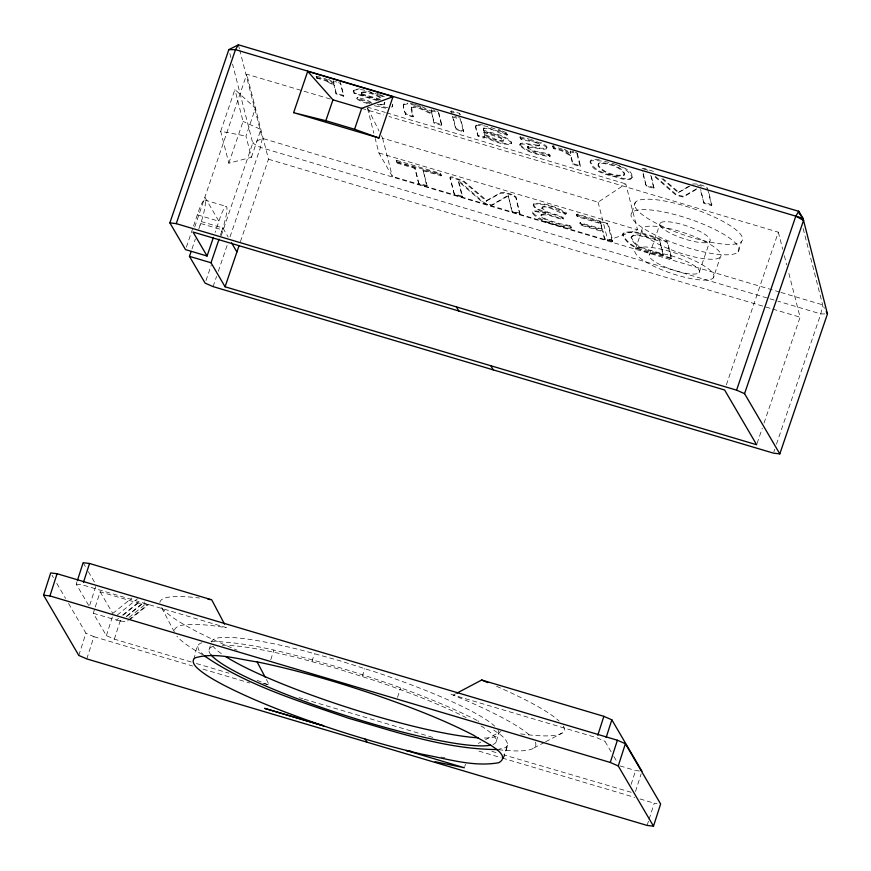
<?xml version="1.0" encoding="UTF-8"?>
<svg xmlns="http://www.w3.org/2000/svg" width="871" height="871" viewBox="0 0 871 871"><rect width="100%" height="100%" fill="white"/><g stroke="black" fill="none" stroke-linecap="round" stroke-linejoin="round"><path stroke-width="0.65" stroke-dasharray="4.36 3.27" d="M422.849 170.781L441.205 175.735L439.354 173.819L395.913 161.429L397.775 163.323L414.803 168.386L418.777 183.912L422.903 185.556L426.812 186.307L423.077 170.085L441.445 175.038L439.594 173.122L397.503 160.612L396.37 160.493L395.913 161.429M542.219 207.516C547.369 203.553 566.172 218.403 566.259 212.524C556.7 207.309 545.104 202.518 534.032 203.357L533.204 205.523L534.348 207.32L540.673 211.272L545.682 213.286L535.839 211.642A14.415 3.538 18.8 0 0 532.606 213.341C539.116 221.822 551.332 223.281 560.902 226.591C563.439 225.872 570.941 231.24 571.518 226.819L569.993 225.556L560.674 223.869L549.176 220.439A10.604 2.602 18.8 0 1 541.131 215.311L541.207 214.669C548.295 211.773 557.386 219.601 563.602 218.011C557.549 213.243 547.086 214.549 542.121 207.69L541.882 208.387C546.433 215.638 558.605 213.406 563.319 219.133C556.046 219.024 548.316 213.036 540.967 215.366L540.891 216.008A10.604 2.602 18.8 0 0 548.937 221.136L560.434 224.566L569.754 226.253L571.332 227.984M533.455 203.966L534.587 206.623L537.113 208.561L545.921 212.589L536.079 210.945A14.415 3.538 18.8 0 0 532.845 212.644C542.187 222.617 558.801 226.09 571.572 227.298M483.514 129.18L483.753 130.149C492.921 133.829 504.832 134.58 511.702 142.278L511.07 143.573C501.729 144.346 492.507 140.024 484.287 135.93L484.047 136.627C492.267 140.721 501.489 145.032 510.831 144.27L511.473 142.975C504.603 135.277 492.692 134.526 483.525 130.846L483.699 128.059L487.956 127.961L507.695 134.384L506.497 132.817L501.772 130.748M438.625 112L441.695 124.586L434.085 122.158L431.864 113.448L419.376 107.525L415.489 106.6L411.537 107.133L411.177 109.376L412.898 116.801L405.559 114.613L403.382 106.774L403.567 104.727L404.601 103.453L407.824 103.116M411.537 107.133L413.039 116.67M552.628 146.666L553.553 148.614L557.723 149.627A7.273 1.786 18.8 0 1 564.343 152.087L570.472 155.887L572.802 164.314L580.173 166.503L576.918 153.688L570.244 151.706L570.592 153.655L561.185 148.701L552.628 146.666L552.987 145.86M552.856 145.969L553.793 147.918L557.963 148.93A7.273 1.786 18.8 0 1 564.582 151.391L570.712 155.19L573.042 163.617L580.402 165.806L577.342 153.22M623.995 175.343L624.137 173.612C619.172 165.947 608.448 163.857 599.901 163.236L598.203 164.184L598.061 165.904C603.331 173.383 615.362 177.521 623.995 175.343L624.376 172.915C619.412 165.25 608.677 163.16 600.141 162.539L598.203 164.184M598.442 163.487L598.301 165.207C603.57 172.687 615.601 176.824 624.235 174.646M403.806 104.03C402.108 110.944 406.528 116.594 413.279 115.974M527.51 146.949C533.161 153.318 543.885 150.988 550.124 155.278L550.058 155.887C539.726 154.483 527.314 152.283 519.835 144.51L519.606 145.207C527.075 152.98 539.497 155.18 549.83 156.584L549.884 155.974C543.646 151.685 532.921 154.015 527.271 147.645L528.196 146.339L541.174 148.244L546.52 148.212L547.064 147.057L545.747 145.37L540.575 142.452M384.351 104.542L384.819 102.179L383.61 105.032L376.414 104.487M380.322 100.067L361.193 94.384L361.617 92.261C369.043 90.584 377.056 94.787 383.12 98.782M361.193 94.384L361.617 92.261M460.465 114.624L459.159 113.23L453.029 111.205L451.004 111.172L451.352 112.511M482.654 124.901L478.658 124.422L476.187 125.032L475.577 127.504L477.722 135.898C479.507 136.551 483.438 139.262 484.603 137.183L484.287 135.93M476.187 125.032L475.816 126.807L477.961 135.212L484.603 137.183M193.558 226.003L197.978 212.883A18.955 2.907 -73.5 0 1 205.033 200.254A18.955 2.907 -73.5 0 1 202.181 218.828L200.047 225.295M221.593 231.697L223.738 225.23A18.955 2.907 -73.5 0 0 226.591 206.656A18.955 2.907 -73.5 0 0 219.536 219.285L215.104 232.415M671.182 258.785L667.219 242.421C654.034 237.554 638.149 230.336 623.625 233.254L622.645 234.539C628.72 251.784 656.636 253.102 671.182 258.785L671.541 257.696L667.458 241.724C654.273 236.858 638.389 229.639 623.865 232.557L622.645 234.539M88.668 605.399L76.234 584.158L77.051 581.632M89.724 605.247L95.81 586.325M78.793 655.417L85.935 633.195L68.308 603.07M191.217 661.993L114.351 639.14L106.371 635.645L93.273 613.26L94.885 608.219M95.298 606.956L100.154 591.812L137.749 602.884L147.645 604.528A18.803 2.646 17.8 0 0 149.039 603.549M86.784 658.912L93.926 636.69L85.935 633.195M106.371 635.645L112.446 616.722M114.351 639.14L120.829 618.965M193.449 659.347C196.53 654.535 194.864 644.202 201.952 642.765M208.975 649.973L210.423 645.444M270.761 659.739L273.821 650.202M311.927 661.525L314.475 653.598M362.271 676.484L364.807 668.558M397.524 697.41L400.595 687.872M464.722 766.556L465.473 764.205M496.328 741.199L498.876 733.273M503.427 758.042L507.717 744.814C506.541 737.704 499.083 733.948 493.715 730.083M503.46 758.238L507.717 744.814M611.115 751.804L604.953 741.265L605.77 738.75M631.127 784.423L635.59 770.541L639.423 771.009M635.492 791.499L641.165 773.84M647.109 825.425L648.699 820.482M649.091 819.252L654.252 803.204L660.632 803.966M220.69 131.303L234.898 89.539L255.443 108.222L245.96 136.061L251.403 157.313L228.833 163.182L220.69 131.303L245.96 136.061M186.361 247.135L193.133 227.244M194.712 227.048L246.743 74.209L331.666 99.446M192.001 248.91L195.387 238.97M198.773 229.029L201.31 221.572L222.867 227.973L228.213 237.119M228.833 163.182L243.053 121.428L234.898 89.539M220.33 235.431L222.867 227.973M205.992 280.549L211.228 265.143M221.288 235.606L252.753 143.16L232.546 64.127M251.403 157.313L260.875 129.474L243.053 121.428M213.101 286.613L216.574 276.401M218.316 271.295L227.44 244.468M230.053 236.814L260.483 147.417L262.313 138.337L239.743 50.083M240.418 241.67L268.486 159.23L246.743 74.209M327.648 81.754A7.273 1.786 18.8 0 0 321.029 79.294L316.859 78.27L316.249 76.387M317.458 78.51L317.697 77.813L321.268 78.597A7.273 1.786 18.8 0 1 327.888 81.057L334.018 84.846L336.348 93.284L343.707 95.472L340.452 82.647L343.479 96.169L335.868 93.741L334.018 84.846M316.391 76.202L324.491 78.368L333.898 83.322L333.441 81.504L334.29 80.698M333.898 83.322L333.789 80.676M336.108 93.981L336.348 93.284M343.479 96.169L343.707 95.472M343.588 96.028L343.827 95.331M377.023 100.633L353.942 93.284L353.452 91.237L354.192 89.659L359.385 88.82M354.715 93.796L353.691 90.54M367.497 103.573C347.758 97.171 359.69 95.712 371.122 102.266M356.74 98.347L357.48 97.41M357.241 98.107L358.057 97.541M391.874 107.416L392.712 104.161M405.559 114.613L405.799 113.927M396.599 161.157L396.838 160.471M397.089 163.073L396.142 160.732M412.898 116.801L413.137 116.104M417.035 105.772L431.842 112.272L431.766 109.79M431.842 112.272L431.657 109.92M441.804 124.455L440.878 125.239L433.856 122.855L431.864 113.448M414.803 168.386L415.042 167.689L397.318 162.376M434.085 123.094L434.324 122.397M419.005 184.162L415.042 167.689M441.455 125.282L441.695 124.586M451.004 111.172L450.764 111.869L457.406 113.274M451.418 111.684L451.657 110.987M426.681 186.438L427.051 185.61L423.077 170.085M452.648 116.932L460.367 119.229L463.437 131.815L455.838 129.387L452.648 116.932L452.887 116.235L456.066 128.69L463.677 131.118L460.607 118.532M459.159 113.23L459.801 114.569M440.04 174.069L440.28 173.373M456.066 129.627L456.306 128.93M440.53 175.986L440.77 175.289M441.205 175.735L441.445 175.038M463.437 131.815L463.786 130.988M449.969 177.967L450.361 176.867L452.06 176.878L463.862 181.059L486.726 200.45L500.716 192.622C505.757 191.914 511.93 193.917 516.002 196.824L519.856 214.135L511.93 211.599L508.185 195.311L491.756 204.903L487.923 204.108L483.895 202.562L458.56 180.558L462.457 196.127L461.456 196.9L454.422 194.679L449.969 177.967L453.16 177.924L463.622 181.756L486.258 201.081L500.477 193.318C505.518 192.611 511.702 194.614 515.763 197.521L519.856 214.135M454.422 194.679L450.198 177.27M478.168 136.268L478.397 135.571M483.699 128.059L483.459 128.756C491.527 126.197 501.108 136.257 507.695 134.384M483.525 130.846L483.753 130.149M462.076 196.966L462.457 196.127M483.938 132.49L484.178 131.804L496.328 135.56L500.335 137.183L503.776 139.817L503.242 141.233L501.848 141.44L493.215 139.306L484.614 135.136L483.938 132.49L500.096 137.879L503.536 140.514M484.614 135.136L484.178 131.804M484.102 138.032L484.341 137.335M506.138 135.157L506.378 134.461M506.78 135.288L507.02 134.602M486.258 201.081L486.486 200.384M486.486 201.147L486.726 200.45M511.429 143.748L511.658 143.051M520.161 144.085L525.572 144.129L536.438 145.99L539.41 145.435C537.331 139.284 517.232 142.419 520.825 136.605M520.662 139.044L520.031 136.714M521.185 139.24L521.424 138.543L524.582 139.044L534.827 141.766L538.975 143.878L539.41 145.435M527.271 147.645L528.196 146.339M514.511 196.378L514.75 195.681M512.181 211.849L508.185 195.311M538.703 146.067L539.65 144.738M527.957 147.036L544.135 149.224L546.28 148.908L547.064 147.057M548.338 154.646L548.567 153.949M548.937 154.875L549.166 154.178M549.83 156.584L550.058 155.887M553.553 148.614L553.793 147.918M554.152 148.843L554.392 148.146M532.66 212.6L532.9 211.903M540.967 215.366L541.207 214.669M570.135 151.837L570.483 151.01M570.592 153.655L570.374 151.151M570.472 155.887L570.712 155.19M572.802 164.314L573.042 163.617M576.918 153.688L577.146 152.991L575.459 152.283M580.173 166.503L580.522 165.675M563.319 219.133L563.548 218.436M565.094 214.157L566.455 213.373M565.671 214.299L565.91 213.602M616.472 164.565C621.807 167.178 634.665 170.596 631.638 178.588L630.343 179.263A17.485 4.29 18.8 0 1 622.253 178.98C613.87 175.79 588.48 172.915 590.832 160.253L594.142 159.284L600.239 159.872M569.754 226.253L569.993 225.556M570.766 226.732L571.006 226.035M602.079 229.661L600.522 223.575L578.355 216.988C576.362 217.151 575.709 213.384 578.072 214.277L608.176 223.684L612.77 240.799L612.389 241.626L604.485 239.1L602.819 230.946L581.872 224.718L579.988 222.802L602.318 228.964L602.079 229.661L579.759 223.499L581.632 225.415L602.58 231.642M576.482 215.083L577.451 214.135M577.702 216.748L576.722 214.386M579.759 223.499L579.988 222.802M580.5 223.303L580.739 222.606M580.979 225.164L581.218 224.468M600.522 223.575L600.761 222.878L577.941 216.052M612.389 241.626L607.381 223.183M604.724 239.34L602.819 230.946M631.911 212.644L635.46 202.203M650.789 175.3L653.892 188.408L646.238 186.133L642.994 172.512M631.094 237.62L631.333 236.923C635.373 249.422 652.891 249.803 663.234 254.288L663.005 254.974C652.651 250.5 635.144 250.108 631.094 237.62L633.173 235.192A18.552 4.551 18.8 0 1 641.383 235.388L659.674 240.352L663.234 254.288M653.892 188.408L651.356 175.898M635.405 249.182L642.515 228.3M649.559 254.408L660.229 223.085M663.005 254.974L659.674 240.352M689.963 186.067L678.302 192.589L678.302 191.827L663.081 178.773M678.302 192.589L691.367 184.728M666.075 241.387L666.304 240.69M670.539 258.861L671.421 258.088M707.59 188.963L711.672 205.578L703.997 203.291L700.665 189.355M711.672 205.578L709.114 193.34M699.119 272.688A26.544 6.511 18.8 0 0 665.999 254.43A26.544 6.511 18.8 0 0 657.91 263.521A26.544 6.511 18.8 0 0 699.119 272.688L709.778 241.376A26.544 6.511 18.8 0 0 676.658 223.107A26.544 6.511 18.8 0 0 668.569 232.209A26.544 6.511 18.8 0 0 709.778 241.376M713.284 277.914A41.71 10.234 18.8 0 0 661.231 249.215A41.71 10.234 18.8 0 0 648.514 263.51A41.71 10.234 18.8 0 0 713.284 277.914L720.382 257.032A41.71 10.234 18.8 0 0 668.34 228.344A41.71 10.234 18.8 0 0 655.623 242.628A41.71 10.234 18.8 0 0 720.382 257.032M738.096 251.817A56.876 13.958 18.8 0 0 667.121 212.687A56.876 13.958 18.8 0 0 649.788 232.176A56.876 13.958 18.8 0 0 738.096 251.817L741.657 241.376A56.876 13.958 18.8 0 0 670.681 202.246A56.876 13.958 18.8 0 0 653.348 221.746A56.876 13.958 18.8 0 0 741.657 241.376M726.36 384.851L778.336 232.176L389.021 116.496M757.084 443.47L762.299 428.162M764.03 423.066L800.079 317.196L788.364 271.414M773.862 451.842L774.733 449.294M776.464 444.177L820.809 313.93L822.638 304.839L802.768 227.124M519.715 137.629L524.211 137.89A23.887 5.857 18.8 0 1 529.426 139.175M541.882 208.387L542.459 206.819C550.494 206.002 558.039 210.575 565.333 213.46M642.014 168.713L643.876 168.332L654.208 171.641M503.776 139.817L502.088 140.743L496.416 139.589L484.853 134.439M519.606 145.207L520.401 143.388L522.546 143.116L538.942 145.37M353.452 91.237L353.964 90.355C361.857 87.71 370.404 92.315 377.981 94.525M632.477 176.846L630.582 178.566A17.485 4.29 18.8 0 1 622.493 178.283C611.638 174.723 594.73 173.318 590.2 161.298M589.961 161.995L590.592 160.95C603.331 159.284 626.587 164.891 632.248 177.532M392.113 106.719L392.777 105.641M507.673 745.13L505.659 747.612L497.439 749.55M520.216 213.297L512.409 211.152M712.032 204.739L704.225 202.595M333.441 81.504L334.05 81.384M431.417 110.617L438.385 112.697L441.564 125.141M533.226 204.663L533.792 204.043C544.56 203.727 558.246 207.189 566.215 214.07M427.051 185.61L419.245 183.465M654.273 187.57L646.467 185.436M612.77 240.799L604.964 238.643M316.053 76.213L316.859 78.27M112.675 613.543L131.902 598.007M117.171 615.166L137.411 598.802M93.273 613.26L116.485 620.065L118.51 618.432M122.561 615.155L137.749 602.884M123.192 615.155L140.405 601.251M116.485 620.065L120.59 621.001L122.615 619.368M126.665 616.102L141.842 603.832M126.437 616.701L144.651 601.97M129.028 617.474L145.217 604.387M128.407 620.076L147.645 604.528M129.714 619.782L148.941 604.245M403.567 104.727L407.584 103.812L415.761 105.424M384.59 103.845L382.609 104.564L378.558 104.215M381.389 135.745L382.576 138.141L598.083 202.181L625.759 183.879L637.496 229.792L607.86 240.44L392.353 176.399L378.885 152.948L375.205 138.511M507.945 196.008L491.516 205.589L487.684 204.805L483.655 203.259L458.32 181.255L462.218 196.824M696.473 188.811L683.572 196.345L679.739 195.55L675.711 194.004L655.449 176.41M696.245 189.508L683.332 197.042L677.878 195.746L675.471 194.701L653.185 175.343M631.682 236.585L632.934 235.889A18.552 4.551 18.8 0 1 641.143 236.085L659.434 241.049M455.609 693.806L453.236 695.058L596.973 737.77L604.953 741.265M478.386 743.409L480.759 742.157M485.506 739.653L500.912 731.498M533.825 748.015L544.484 742.375M545.671 741.754L562.263 732.979M475.947 125.729C486.584 124.324 497.548 129.921 507.151 134.134L507.466 135.081M411.297 107.83L415.249 107.296L419.136 108.222L431.624 114.145M692.532 184.075C697.573 183.356 703.746 185.36 707.818 188.267M361.389 92.957C368.455 91.27 376.098 95.266 382.031 98.848M211.032 641.317C253.897 642.504 295.454 655.319 336.489 666.663C384.666 681.383 432.582 697.867 477.613 720.655M824.793 313.93L820.809 313.93L777.803 301.148M387.704 107.59L378.243 106.022M462.316 196.269L454.651 193.993M76.234 584.158L82.625 584.931L226.362 627.643L214.124 625.868A189.595 26.62 17.8 0 0 174.538 630.31M631.257 792.294L503.623 754.819M385.613 108.189L374.378 105.718M553.325 145.838L554.25 145.98M120.59 621.001L126.382 621.709A18.803 2.646 17.8 0 0 127.787 620.729M440.911 757.051L444.907 757.803M670.779 258.164C656.037 251.73 629.221 251.371 622.885 233.842M410.295 103.399L413.431 104.03M577.223 214.832L607.141 223.88M643.636 169.028L650.158 170.901M697.236 184.946L701.471 186.154M414.716 104.378L417.274 105.075M454.749 116.42L456.654 116.964M335.085 81.624L336.783 82.103M433.301 110.04L435.01 110.53M572.018 151.26L573.717 151.75M361.421 93.687L380.562 99.37M378.515 100.307L354.943 93.099M367.148 107.035L385.341 112.435M386.648 112.827L625.759 183.879M361.683 108.363L383.817 114.939M378.885 152.948L637.496 229.792M779.632 292.057L262.313 138.337L252.753 143.16L260.483 147.417L768.69 298.437M780.939 292.449L822.638 304.839L824.445 308.247M769.986 298.818L776.507 300.756M268.486 159.23L771.412 308.682M772.708 309.063L800.079 317.196M204.707 200.014L226.264 206.416M197.369 214.821L218.915 221.223L204.87 197.216M200.7 223.509L222.247 229.911M450.993 694.165L468.108 701.34A189.595 26.62 17.8 0 1 530.657 736.137M620.032 765.925L635.59 770.541M196.432 663.539L229.008 673.218M262.879 683.278L268.094 684.835M491.886 751.335L497.101 752.882M93.926 636.69L192.611 666.021M202.997 669.102L249.748 682.995M299.091 697.66L302.988 698.814M304.284 699.206L434.792 737.987M478.941 751.107L501.021 757.661M502.317 758.053L634.774 797.411M639.967 798.957L654.252 803.204M370.001 103.605L358.057 99.185L356.968 97.65M371.971 103.311L357.818 98.238M418.483 105.478L420.9 106.284M458.538 117.541L459.746 117.977M498.31 129.431L500.553 130.247M436.741 111.063L437.841 111.466M338.525 82.636L340.213 83.344M377.208 93.447L379.233 94.21M317.098 77.573L317.697 77.813M268.29 684.78L261.659 682.167A189.595 26.62 17.8 0 1 254.19 679.086M422.108 106.763L432.07 111.575M380.442 94.754L384.928 96.931M378.994 94.906L385.733 98.173M478.114 720.938L478.854 721.308M564.201 149.181L570.832 152.958M328.53 79.37L334.137 82.625M327.648 81.754L333.778 85.543M706.327 187.831L707.198 188.386M204.467 655.928L198.49 649.777L197.619 646.042M661.829 178.599L678.073 192.524M703.997 203.291L700.426 190.052M646.238 186.133L642.101 170.683M546.836 147.754L542.339 144.042L534.163 140.645A23.887 5.857 18.8 0 0 530.548 139.502M613.859 756.485L617.278 762.332M83.126 562.71L85.75 567.184M88.363 571.648L95.56 583.951M100.154 591.812L112.599 613.086M52.042 575.263L53.403 577.582M56.789 583.374L65.597 598.431M266.341 679.413L269.389 685.216M174.385 631.976L160.939 606.445A189.595 26.62 17.8 0 0 237.086 650.202M367.747 108.233L379.016 130.966M778.336 232.176L782.681 249.182M784.357 255.726L786.698 264.882M598.083 202.181L607.86 240.44M600.761 222.878L602.318 228.964M484.047 136.627L484.363 137.879M382.576 138.141L392.353 176.399M367.486 108.342L373.855 133.263M238.404 44.813L239.405 48.765M229.857 53.588L230.869 57.54M392.473 104.858L392.538 106.338M535.338 742.114A189.595 26.62 17.8 0 1 499.17 749.789M202.355 654.524A189.595 26.62 17.8 0 1 176.889 636.146M498.027 730.105A150.792 21.176 17.8 0 1 482.131 737.977M221.332 653.664A150.792 21.176 17.8 0 1 213.711 647.077M211.522 642.047A150.792 21.176 17.8 0 1 302.934 650.539L339.363 660.599L376.871 672.51A150.792 21.176 17.8 0 1 494.739 726.207M481.053 725.968A150.792 21.176 17.8 0 1 491.897 744.847M211.163 655.003A150.792 21.176 17.8 0 1 214.636 646.021M222.138 645.269A150.792 21.176 17.8 0 1 300.386 658.465L336.816 668.525L374.323 680.436A150.792 21.176 17.8 0 1 466.159 717.639M159.883 602.46A189.595 26.62 17.8 0 1 199.47 598.018M563.232 725.989A189.595 26.62 17.8 0 1 518.343 733.578M496.546 686.294A189.595 26.62 17.8 0 1 559.095 721.09"/><path stroke-width="1.31" d="M43.55 595.165L50.692 572.944L57.072 573.717L617.397 740.23L625.389 743.725L660.632 803.966L653.49 826.187L647.109 825.425L86.784 658.912L78.793 655.417L43.55 595.165L49.941 595.938L610.266 762.452L618.247 765.957L653.49 826.187M49.941 595.938L57.072 573.717M77.454 580.369L83.126 562.71L89.517 563.483L211.707 599.792L224.533 624.159M83.442 582.405L89.517 563.483M597.789 735.255L603.864 716.332L481.685 680.022L456.796 693.185M606.172 737.487L611.845 719.827L603.864 716.332M610.266 762.452L617.397 740.23M618.247 765.957L625.389 743.725M213.417 237.38L207.069 256.02L185.523 249.618L169.867 222.867L228.844 49.636L238.404 44.813L798.729 211.315L802.997 218.283L827.45 313.93L779.806 453.889L773.426 453.127L213.101 286.613L205.11 283.119L189.464 256.368L191.163 251.392M169.867 222.867L176.258 223.64L235.486 49.647L238.404 44.813M207.069 256.02L193.024 232.024L724.618 389.99L756.649 444.743L225.066 286.777L211.022 262.77L219.056 239.155M225.066 286.777L239.1 245.535M293.636 112.664L307.703 71.346L392.995 96.692L378.929 138.01L293.636 112.664L325.841 120.71L354.573 129.246L378.929 138.01M325.841 120.71L332.951 99.827L307.703 71.346M354.573 129.246L361.683 108.363L392.995 96.692M744.563 393.648L736.583 390.154L795.811 216.15L798.729 211.315L803.541 220.417L744.563 393.648L779.806 453.889M497.439 749.55C446.442 749.387 397.1 732.206 348.542 718.259C299.286 701.133 247.789 685.793 204.467 655.928M228.844 49.636L235.486 49.647L802.997 218.283M208.027 599.259L210.477 599.618M411.591 751.499L406.256 750.486L464.341 767.743L435.173 761.744M324.121 726.055C354.519 736.333 389.74 746.774 422.838 754.395C447.661 758.837 473.476 767.253 498.745 762.713C514.206 754.21 479.104 739.74 474.26 735.603C441.978 718.891 407.835 706.098 373.528 694.231C335.585 681.46 297.076 670.202 257.87 662.025C237.369 659.195 215.529 651.835 195.05 657.855C190.771 660.632 194.581 665.738 197.281 668.09C204.783 674.883 213.776 679.718 222.595 684.541C255.029 701.264 289.303 714.068 323.751 725.924L264.566 708.352M332.951 99.827L361.683 108.363M176.258 223.64L736.583 390.154M189.464 256.368L211.022 262.77M264.773 708.439L322.586 725.543M481.685 680.022L487.88 682.635M795.811 216.15L803.541 220.417M456.415 306.897L458.821 311.001M490.863 365.766L493.258 369.87M611.845 719.827L641.971 771.314M231.555 242.835L236.912 251.98M365.145 739.087L366.941 742.168M826.241 311.666L827.45 313.93M257.174 662.014L265.122 677.094M798.729 211.315L799.393 213.95M478.146 737.813A150.792 21.176 17.8 0 1 348.226 707.666A150.792 21.176 17.8 0 1 225.611 656.538M490.667 745.151A150.792 21.176 17.8 0 1 345.003 715.374A150.792 21.176 17.8 0 1 211.163 655.003"/></g></svg>
